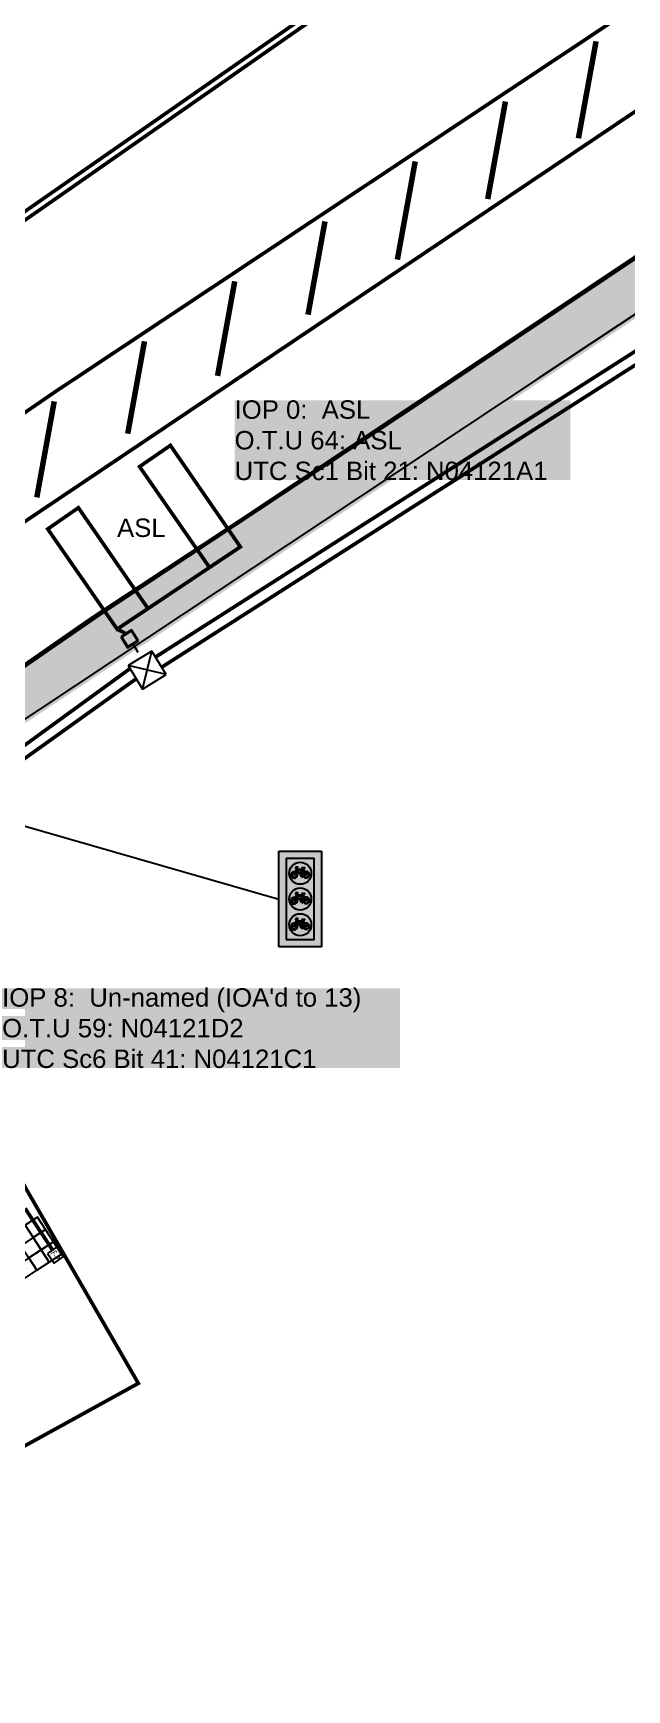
# Model space of a CAD drawing. Extents: x 375488 to 375825, y 165886 to 166087.
# Drawn here: x 375643.58 to 375659.71, y 165940.05 to 165985.07 of the extents above; entities that cross this region are included whole.
import ezdxf
from ezdxf.enums import TextEntityAlignment as Align

# ---------------------------------------------------------------- set-up
doc = ezdxf.new("R2010")
doc.units = 0
for name, pattern in [('1004', [6, 4, -2]), ('1041', [2, 1, 0, 1]), ('DASHED', [0.75, 0.5, -0.25]), ('DUCT1', [2, 1, -0.5, 0, -0.5]), ('LabelBoxStyle', [100, 100, 0]), ('LabelLeaderStyle', [100, 100, 0])]:
    doc.linetypes.add(name, pattern=pattern)
doc.layers.get('0').update_dxf_attribs({"linetype": 'CONTINUOUS'})
for name, color, linetype in [('00-Existing', 8, 'CONTINUOUS'), ('00-Prop', 7, 'CONTINUOUS'), ('00-Prop refreshed', 7, 'CONTINUOUS'), ('DATA', 7, 'CONTINUOUS'), ('ducts', 3, 'CONTINUOUS'), ('ELEC LOOPS NEW', 1, 'CONTINUOUS'), ('KTS_SIGNALS_Labels', 160, 'CONTINUOUS'), ('LIMITOFADOPTION', 193, 'DASHED'), ('LOOPS', 1, 'CONTINUOUS'), ('OUTER_BORDER', 7, 'CONTINUOUS'), ('Rd Marks White new', 7, 'CONTINUOUS'), ('SETOUT DIMS', 1, 'CONTINUOUS'), ('SIGNALS', 4, 'CONTINUOUS'), ('Tactpave', 10, 'CONTINUOUS')]:
    doc.layers.add(name, color=color, linetype=linetype)
doc.styles.add('KTS_tahoma', font='tahoma.ttf')
doc.styles.get("Standard").update_dxf_attribs({"font": 'romans.shx'})
doc.dimstyles.get("Standard").update_dxf_attribs({"dimtxt": 0.18, "dimasz": 0.18, "dimexe": 0.18, "dimexo": 0.0625, "dimgap": 0.09, "dimtad": 0, "dimtih": 1, "dimtoh": 1, "dimdec": 4, "dimzin": 0, "dimdsep": 46, "dimtxsty": 'Standard', "dimcen": 0.09, "dimadec": 0, "dimazin": 0, "dimtfac": 1, "dimtdec": 4, "dimtofl": 0, "dimtmove": 0, "dimatfit": 3, "dimfxl": 1, "dimtolj": 1, "dimtzin": 0, "dimarcsym": 0})

# ---------------------------------------------------------------- blocks, each defined once
blk = doc.blocks.new('TACTPBLK')
at = {"color": 0}
blk.add_line((0.5, 0.5), (0.5, 0.5), dxfattribs=at)
blk.add_lwpolyline([(0, 0), (1, 0), (1, 1), (0, 1)], close=True, dxfattribs=at)
blk = doc.blocks.new('JBOX9')
at = {"color": 0, "linetype": 'ByBlock'}
for p, q in [((0.175, 0.1), (-0.175, 0.1)), ((-0.175, 0.1), (-0.175, -0.25)), ((0.155, 0.08), (-0.155, 0.08)), ((-0.155, 0.08), (-0.155, -0.23)), ((0, 0.1), (0, 0.35)), ((0.155, -0.23), (0.155, 0.08)), ((0.175, -0.25), (0.175, 0.1)), ((-0.175, -0.25), (0.175, -0.25)), ((-0.155, -0.23), (0.155, -0.23))]:
    blk.add_line(p, q, dxfattribs=at)
blk = doc.blocks.new('fpillar')
at = {"color": 0, "linetype": 'ByBlock'}
blk.add_lwpolyline([(-0.63, -0.6), (0.63, -0.6), (0.63, 0.6), (-0.63, 0.6)], close=True, dxfattribs=at)
at = {"color": 0, "linetype": 'ByBlock', "style": 'KTS_tahoma', "width": 0.688555}
blk.add_text('F-P', height=0.75, dxfattribs=at).set_placement((-0.48, -0.39), (0.54, -0.39), align=Align.FIT)
at = {"layer": 'DATA', "flags": 9}
for tag, p in [('SUPPLYFUSED', (0.66, 13.31)), ('CABS', (0.66, 12.56)), ('FEEDFROM', (0.66, 12.94)), ('CABT', (0.66, 12.19)), ('CABL', (0.66, 11.06)), ('SC2CABREF', (0.66, 10.69)), ('PDT', (0.66, 11.81)), ('PDS', (0.66, 11.44)), ('SC2LOAD', (0.66, 10.31)), ('SC2FUSE', (0.66, 9.94)), ('SC1CABREF', (0.66, 9.56)), ('SC1LOAD', (0.66, 9.19)), ('SC1FUSE', (0.66, 8.81)), ('SCMESS', (0.66, 8.44)), ('CABL', (0.66, 7.31)), ('CABS', (0.66, 6.94)), ('PDS', (0.66, 8.06)), ('PDT', (0.66, 7.69)), ('VDROP', (0.66, 5.44)), ('CABT', (0.66, 6.56)), ('CABREF', (0.66, 5.81)), ('PHASEC', (0.66, 6.19)), ('ILEFUSE', (0.66, 5.06)), ('ACCLOAD', (0.66, 4.69)), ('ZE', (0.66, 3.94)), ('LAMPLOAD', (0.66, 4.31)), ('PSCC', (0.66, 3.56)), ('VLOAD', (0.66, 3.19)), ('AREA', (0.66, 1.69)), ('COMM3', (0.66, 2.81)), ('COMM2', (0.66, 2.44)), ('COMM1', (0.66, 2.06)), ('STREET', (0.66, 1.31)), ('SERVICE', (0.66, 0.19)), ('CONTROL', (0.66, -0.19)), ('LOC', (0.66, 0.94)), ('DIST', (0.66, 0.56)), ('TYPE', (0.66, -1.69)), ('STAT', (0.66, -2.06)), ('ROOT', (0.66, -1.31)), ('SCHNO', (0.66, -2.44)), ('EQUIPNO', (0.66, -2.81))]:
    blk.add_attdef(tag, p, '', height=0.375, dxfattribs=at)
blk = doc.blocks.new('JBOX8')
at = {"color": 0, "linetype": 'ByBlock'}
for p, q in [((0.375, 0.375), (-0.375, 0.375)), ((-0.375, 0.375), (-0.375, -0.375)), ((-0.375, 0.375), (0.375, -0.375)), ((0.375, 0.375), (-0.375, -0.375)), ((0.375, -0.375), (0.375, 0.375)), ((-0.375, -0.375), (0.375, -0.375))]:
    blk.add_line(p, q, dxfattribs=at)
blk = doc.blocks.new('*D249')
at = {"layer": 'SETOUT DIMS', "color": 0, "lineweight": -2, "transparency": 16777216}
blk.add_line((375639.184, 165957.227), (375638.103, 165956.962), dxfattribs=at)
at = {"layer": 'SETOUT DIMS', "color": 0, "transparency": 16777216}
blk.add_solid([(375638.089, 165957.018), (375638.117, 165956.905), (375637.763, 165956.878)], dxfattribs=at)
at = {"layer": 'SETOUT DIMS', "color": 0, "transparency": 16777216, "insert": (375639.974, 165957.227), "char_height": 0.35, "attachment_point": 5}
blk.add_mtext('\\A1;R22.5', dxfattribs=at)
blk = doc.blocks.new('Signal-Pic-077AD')
at = {"linetype": 'Continuous'}
h = blk.add_hatch(color=250, dxfattribs=at)
h.dxf.hatch_style = 1
edge = h.paths.add_edge_path(flags=16)
edge.add_arc((0, 0.55), 0.15, 0, 360)
edge = h.paths.add_edge_path(flags=16)
edge.add_arc((0, 0.2), 0.15, 0, 360)
h.paths.add_polyline_path([(-0.19, 0), (0.19, 0), (0.19, 1.1), (-0.19, 1.1)])
edge = h.paths.add_edge_path(flags=16)
edge.add_arc((0, 0.9), 0.15, 0, 360)
h = blk.add_hatch(color=251, dxfattribs=at)
edge = h.paths.add_edge_path(flags=0)
edge.add_arc((0.084, 0.88), 0.00263, -90, 30, ccw=False)
edge.add_line((0.084, 0.878), (0.05, 0.878))
edge.add_arc((0.083, 0.88), 0.033, 184.5624, 472.8192)
edge.add_line((0.07, 0.911), (0.087, 0.882))
edge = h.paths.add_edge_path(flags=0)
edge.add_arc((0.083, 0.88), 0.033, 127.1808, 175.4376)
edge.add_line((0.05, 0.883), (0.076, 0.883))
edge.add_line((0.076, 0.883), (0.063, 0.907))
edge = h.paths.add_edge_path(flags=0)
edge.add_arc((0.015, 0.88), 0.012, 0, 360)
edge = h.paths.add_edge_path(flags=0)
edge.add_line((0.025, 0.895), (0.042, 0.942))
edge.add_line((0.042, 0.942), (0.057, 0.916))
edge.add_arc((0.083, 0.88), 0.0435, 125.4414, 176.5404)
edge.add_line((0.039, 0.883), (0.032, 0.883))
edge.add_arc((0.015, 0.88), 0.0172, 8.7529, 56.1648)
edge = h.paths.add_edge_path(flags=16)
edge.add_line((0.028, 0.855), (0.023, 0.865))
edge.add_arc((0.015, 0.88), 0.0173, 298.7393, 351.2471)
edge.add_line((0.032, 0.878), (0.039, 0.878))
edge.add_arc((0.083, 0.88), 0.0435, 183.4596, 474.5586)
edge.add_line((0.064, 0.92), (0.046, 0.952))
edge.add_line((0.046, 0.952), (0.05, 0.964))
edge.add_arc((0.05, 0.976), 0.012, 270.1055, 345.7391)
edge.add_line((0.061, 0.973), (0.023, 0.973))
edge.add_arc((0.023, 0.97), 0.00225, 90, 257.5259)
edge.add_line((0.022, 0.968), (0.041, 0.964))
edge.add_line((0.041, 0.964), (0.036, 0.95))
edge.add_line((0.036, 0.95), (-0.049, 0.95))
edge.add_line((-0.049, 0.95), (-0.047, 0.959))
edge.add_arc((-0.056, 0.961), 0.009, 345, 417.8218)
edge.add_arc((-0.049, 0.972), 0.00375, 90, 237.8218, ccw=False)
edge.add_line((-0.049, 0.976), (-0.033, 0.976))
edge.add_line((-0.033, 0.976), (-0.033, 0.984))
edge.add_line((-0.033, 0.984), (-0.052, 0.984))
edge.add_arc((-0.052, 0.973), 0.0105, 90, 239.3256)
edge.add_arc((-0.061, 0.96), 0.00525, -15, 59.3256, ccw=False)
edge.add_line((-0.055, 0.958), (-0.066, 0.92))
edge.add_arc((-0.082, 0.88), 0.0435, 67.2016, 416.0137)
edge.add_line((-0.058, 0.916), (-0.056, 0.925))
edge.add_line((-0.056, 0.925), (-0.001, 0.887))
edge.add_arc((0.015, 0.88), 0.0173, 158.8352, 291.2607)
edge.add_line((0.021, 0.864), (0.026, 0.855))
edge.add_line((0.026, 0.855), (0.02, 0.855))
edge.add_line((0.02, 0.855), (0.02, 0.852))
edge.add_line((0.02, 0.852), (0.024, 0.852))
edge.add_arc((0.028, 0.853), 0.00375, 203.5782, 336.4218)
edge.add_line((0.031, 0.852), (0.035, 0.852))
edge.add_line((0.035, 0.852), (0.035, 0.855))
edge.add_line((0.035, 0.855), (0.028, 0.855))
edge = h.paths.add_edge_path(flags=0)
edge.add_arc((-0.101, 0.909), 0.0314, 302.8202, 345.2086)
edge.add_line((-0.071, 0.901), (-0.068, 0.91))
edge.add_arc((-0.082, 0.88), 0.033, 64.6966, 409.6047)
edge.add_line((-0.061, 0.905), (-0.064, 0.894))
edge.add_arc((-0.086, 0.9), 0.0225, 280.2604, 344.8205, ccw=False)
edge.add_arc((-0.082, 0.88), 0.003, 122.6427, 279.5978, ccw=False)
edge = h.paths.add_edge_path(flags=0)
edge.add_line((-0.001, 0.909), (-0.005, 0.909))
edge.add_line((-0.005, 0.909), (-0.005, 0.906))
edge.add_line((-0.005, 0.906), (0.002, 0.906))
edge.add_line((0.002, 0.906), (0.007, 0.895))
edge.add_arc((0.015, 0.88), 0.0173, 118.7393, 131.1648)
edge.add_line((0.004, 0.893), (-0.054, 0.933))
edge.add_line((-0.054, 0.933), (-0.051, 0.942))
edge.add_line((-0.051, 0.942), (0.033, 0.942))
edge.add_line((0.033, 0.942), (0.017, 0.897))
edge.add_arc((0.015, 0.88), 0.0172, 83.8352, 111.2607)
edge.add_line((0.009, 0.896), (0.004, 0.906))
edge.add_line((0.004, 0.906), (0.01, 0.906))
edge.add_line((0.01, 0.906), (0.01, 0.909))
edge.add_line((0.01, 0.909), (0.006, 0.909))
edge.add_arc((0.002, 0.907), 0.00375, 23.5782, 156.4218)
edge = h.paths.add_edge_path()
edge.add_arc((0, 0.9), 0.15, 0, 360)
h = blk.add_hatch(color=10, dxfattribs=at)
h.dxf.hatch_style = 1
edge = h.paths.add_edge_path(flags=16)
edge.add_arc((0.084, 0.88), 0.00263, -90, 30, ccw=False)
edge.add_line((0.084, 0.878), (0.05, 0.878))
edge.add_arc((0.083, 0.88), 0.033, 184.5624, 472.8192)
edge.add_line((0.07, 0.911), (0.087, 0.882))
edge = h.paths.add_edge_path(flags=16)
edge.add_arc((0.083, 0.88), 0.033, 127.1808, 175.4376)
edge.add_line((0.05, 0.883), (0.076, 0.883))
edge.add_line((0.076, 0.883), (0.063, 0.907))
edge = h.paths.add_edge_path(flags=16)
edge.add_arc((0.015, 0.88), 0.012, 0, 360)
edge = h.paths.add_edge_path(flags=16)
edge.add_line((0.025, 0.895), (0.042, 0.942))
edge.add_line((0.042, 0.942), (0.057, 0.916))
edge.add_arc((0.083, 0.88), 0.0435, 125.4414, 176.5404)
edge.add_line((0.039, 0.883), (0.032, 0.883))
edge.add_arc((0.015, 0.88), 0.0172, 8.7529, 56.1648)
edge = h.paths.add_edge_path()
edge.add_line((0.028, 0.855), (0.023, 0.865))
edge.add_arc((0.015, 0.88), 0.0173, 298.7393, 351.2471)
edge.add_line((0.032, 0.878), (0.039, 0.878))
edge.add_arc((0.083, 0.88), 0.0435, 183.4596, 474.5586)
edge.add_line((0.064, 0.92), (0.046, 0.952))
edge.add_line((0.046, 0.952), (0.05, 0.964))
edge.add_arc((0.05, 0.976), 0.012, 270.1055, 345.7391)
edge.add_line((0.061, 0.973), (0.023, 0.973))
edge.add_arc((0.023, 0.97), 0.00225, 90, 257.5259)
edge.add_line((0.022, 0.968), (0.041, 0.964))
edge.add_line((0.041, 0.964), (0.036, 0.95))
edge.add_line((0.036, 0.95), (-0.049, 0.95))
edge.add_line((-0.049, 0.95), (-0.047, 0.959))
edge.add_arc((-0.056, 0.961), 0.009, 345, 417.8218)
edge.add_arc((-0.049, 0.972), 0.00375, 90, 237.8218, ccw=False)
edge.add_line((-0.049, 0.976), (-0.033, 0.976))
edge.add_line((-0.033, 0.976), (-0.033, 0.984))
edge.add_line((-0.033, 0.984), (-0.052, 0.984))
edge.add_arc((-0.052, 0.973), 0.0105, 90, 239.3256)
edge.add_arc((-0.061, 0.96), 0.00525, -15, 59.3256, ccw=False)
edge.add_line((-0.055, 0.958), (-0.066, 0.92))
edge.add_arc((-0.082, 0.88), 0.0435, 67.2016, 416.0137)
edge.add_line((-0.058, 0.916), (-0.056, 0.925))
edge.add_line((-0.056, 0.925), (-0.001, 0.887))
edge.add_arc((0.015, 0.88), 0.0173, 158.8352, 291.2607)
edge.add_line((0.021, 0.864), (0.026, 0.855))
edge.add_line((0.026, 0.855), (0.02, 0.855))
edge.add_line((0.02, 0.855), (0.02, 0.852))
edge.add_line((0.02, 0.852), (0.024, 0.852))
edge.add_arc((0.028, 0.853), 0.00375, 203.5782, 336.4218)
edge.add_line((0.031, 0.852), (0.035, 0.852))
edge.add_line((0.035, 0.852), (0.035, 0.855))
edge.add_line((0.035, 0.855), (0.028, 0.855))
edge = h.paths.add_edge_path(flags=16)
edge.add_arc((-0.101, 0.909), 0.0314, 302.8202, 345.2086)
edge.add_line((-0.071, 0.901), (-0.068, 0.91))
edge.add_arc((-0.082, 0.88), 0.033, 64.6966, 409.6047)
edge.add_line((-0.061, 0.905), (-0.064, 0.894))
edge.add_arc((-0.086, 0.9), 0.0225, 280.2604, 344.8205, ccw=False)
edge.add_arc((-0.082, 0.88), 0.003, 122.6427, 279.5978, ccw=False)
edge = h.paths.add_edge_path(flags=16)
edge.add_line((-0.001, 0.909), (-0.005, 0.909))
edge.add_line((-0.005, 0.909), (-0.005, 0.906))
edge.add_line((-0.005, 0.906), (0.002, 0.906))
edge.add_line((0.002, 0.906), (0.007, 0.895))
edge.add_arc((0.015, 0.88), 0.0173, 118.7393, 131.1648)
edge.add_line((0.004, 0.893), (-0.054, 0.933))
edge.add_line((-0.054, 0.933), (-0.051, 0.942))
edge.add_line((-0.051, 0.942), (0.033, 0.942))
edge.add_line((0.033, 0.942), (0.017, 0.897))
edge.add_arc((0.015, 0.88), 0.0172, 83.8352, 111.2607)
edge.add_line((0.009, 0.896), (0.004, 0.906))
edge.add_line((0.004, 0.906), (0.01, 0.906))
edge.add_line((0.01, 0.906), (0.01, 0.909))
edge.add_line((0.01, 0.909), (0.006, 0.909))
edge.add_arc((0.002, 0.907), 0.00375, 23.5782, 156.4218)
h = blk.add_hatch(color=251, dxfattribs=at)
edge = h.paths.add_edge_path(flags=0)
edge.add_arc((0.084, 0.53), 0.00263, -90, 30, ccw=False)
edge.add_line((0.084, 0.528), (0.05, 0.528))
edge.add_arc((0.083, 0.53), 0.033, 184.5624, 472.8192)
edge.add_line((0.07, 0.561), (0.087, 0.532))
edge = h.paths.add_edge_path(flags=0)
edge.add_arc((0.083, 0.53), 0.033, 127.1808, 175.4376)
edge.add_line((0.05, 0.533), (0.076, 0.533))
edge.add_line((0.076, 0.533), (0.063, 0.557))
edge = h.paths.add_edge_path(flags=0)
edge.add_arc((0.015, 0.53), 0.012, 0, 360)
edge = h.paths.add_edge_path(flags=0)
edge.add_line((0.025, 0.545), (0.042, 0.592))
edge.add_line((0.042, 0.592), (0.057, 0.566))
edge.add_arc((0.083, 0.53), 0.0435, 125.4414, 176.5404)
edge.add_line((0.039, 0.533), (0.032, 0.533))
edge.add_arc((0.015, 0.53), 0.0172, 8.7529, 56.1648)
edge = h.paths.add_edge_path(flags=16)
edge.add_line((0.028, 0.505), (0.023, 0.515))
edge.add_arc((0.015, 0.53), 0.0173, 298.7393, 351.2471)
edge.add_line((0.032, 0.528), (0.039, 0.528))
edge.add_arc((0.083, 0.53), 0.0435, 183.4596, 474.5586)
edge.add_line((0.064, 0.57), (0.046, 0.602))
edge.add_line((0.046, 0.602), (0.05, 0.614))
edge.add_arc((0.05, 0.626), 0.012, 270.1055, 345.7391)
edge.add_line((0.061, 0.623), (0.023, 0.623))
edge.add_arc((0.023, 0.62), 0.00225, 90, 257.5259)
edge.add_line((0.022, 0.618), (0.041, 0.614))
edge.add_line((0.041, 0.614), (0.036, 0.6))
edge.add_line((0.036, 0.6), (-0.049, 0.6))
edge.add_line((-0.049, 0.6), (-0.047, 0.609))
edge.add_arc((-0.056, 0.611), 0.009, 345, 417.8218)
edge.add_arc((-0.049, 0.622), 0.00375, 90, 237.8218, ccw=False)
edge.add_line((-0.049, 0.626), (-0.033, 0.626))
edge.add_line((-0.033, 0.626), (-0.033, 0.634))
edge.add_line((-0.033, 0.634), (-0.052, 0.634))
edge.add_arc((-0.052, 0.623), 0.0105, 90, 239.3256)
edge.add_arc((-0.061, 0.61), 0.00525, -15, 59.3256, ccw=False)
edge.add_line((-0.055, 0.608), (-0.066, 0.57))
edge.add_arc((-0.082, 0.53), 0.0435, 67.2016, 416.0137)
edge.add_line((-0.058, 0.566), (-0.056, 0.575))
edge.add_line((-0.056, 0.575), (-0.001, 0.537))
edge.add_arc((0.015, 0.53), 0.0173, 158.8352, 291.2607)
edge.add_line((0.021, 0.514), (0.026, 0.505))
edge.add_line((0.026, 0.505), (0.02, 0.505))
edge.add_line((0.02, 0.505), (0.02, 0.502))
edge.add_line((0.02, 0.502), (0.024, 0.502))
edge.add_arc((0.028, 0.503), 0.00375, 203.5782, 336.4218)
edge.add_line((0.031, 0.502), (0.035, 0.502))
edge.add_line((0.035, 0.502), (0.035, 0.505))
edge.add_line((0.035, 0.505), (0.028, 0.505))
edge = h.paths.add_edge_path(flags=0)
edge.add_arc((-0.101, 0.559), 0.0314, 302.8202, 345.2086)
edge.add_line((-0.071, 0.551), (-0.068, 0.56))
edge.add_arc((-0.082, 0.53), 0.033, 64.6966, 409.6047)
edge.add_line((-0.061, 0.555), (-0.064, 0.544))
edge.add_arc((-0.086, 0.55), 0.0225, 280.2604, 344.8205, ccw=False)
edge.add_arc((-0.082, 0.53), 0.003, 122.6427, 279.5978, ccw=False)
edge = h.paths.add_edge_path(flags=0)
edge.add_line((-0.001, 0.559), (-0.005, 0.559))
edge.add_line((-0.005, 0.559), (-0.005, 0.556))
edge.add_line((-0.005, 0.556), (0.002, 0.556))
edge.add_line((0.002, 0.556), (0.007, 0.545))
edge.add_arc((0.015, 0.53), 0.0173, 118.7393, 131.1648)
edge.add_line((0.004, 0.543), (-0.054, 0.583))
edge.add_line((-0.054, 0.583), (-0.051, 0.592))
edge.add_line((-0.051, 0.592), (0.033, 0.592))
edge.add_line((0.033, 0.592), (0.017, 0.547))
edge.add_arc((0.015, 0.53), 0.0172, 83.8352, 111.2607)
edge.add_line((0.009, 0.546), (0.004, 0.556))
edge.add_line((0.004, 0.556), (0.01, 0.556))
edge.add_line((0.01, 0.556), (0.01, 0.559))
edge.add_line((0.01, 0.559), (0.006, 0.559))
edge.add_arc((0.002, 0.557), 0.00375, 23.5782, 156.4218)
edge = h.paths.add_edge_path()
edge.add_arc((0, 0.55), 0.15, 0, 360)
h = blk.add_hatch(color=40, dxfattribs=at)
h.dxf.hatch_style = 1
edge = h.paths.add_edge_path(flags=16)
edge.add_arc((0.084, 0.53), 0.00263, -90, 30, ccw=False)
edge.add_line((0.084, 0.528), (0.05, 0.528))
edge.add_arc((0.083, 0.53), 0.033, 184.5624, 472.8192)
edge.add_line((0.07, 0.561), (0.087, 0.532))
edge = h.paths.add_edge_path(flags=16)
edge.add_arc((0.083, 0.53), 0.033, 127.1808, 175.4376)
edge.add_line((0.05, 0.533), (0.076, 0.533))
edge.add_line((0.076, 0.533), (0.063, 0.557))
edge = h.paths.add_edge_path(flags=16)
edge.add_arc((0.015, 0.53), 0.012, 0, 360)
edge = h.paths.add_edge_path(flags=16)
edge.add_line((0.025, 0.545), (0.042, 0.592))
edge.add_line((0.042, 0.592), (0.057, 0.566))
edge.add_arc((0.083, 0.53), 0.0435, 125.4414, 176.5404)
edge.add_line((0.039, 0.533), (0.032, 0.533))
edge.add_arc((0.015, 0.53), 0.0172, 8.7529, 56.1648)
edge = h.paths.add_edge_path()
edge.add_line((0.028, 0.505), (0.023, 0.515))
edge.add_arc((0.015, 0.53), 0.0173, 298.7393, 351.2471)
edge.add_line((0.032, 0.528), (0.039, 0.528))
edge.add_arc((0.083, 0.53), 0.0435, 183.4596, 474.5586)
edge.add_line((0.064, 0.57), (0.046, 0.602))
edge.add_line((0.046, 0.602), (0.05, 0.614))
edge.add_arc((0.05, 0.626), 0.012, 270.1055, 345.7391)
edge.add_line((0.061, 0.623), (0.023, 0.623))
edge.add_arc((0.023, 0.62), 0.00225, 90, 257.5259)
edge.add_line((0.022, 0.618), (0.041, 0.614))
edge.add_line((0.041, 0.614), (0.036, 0.6))
edge.add_line((0.036, 0.6), (-0.049, 0.6))
edge.add_line((-0.049, 0.6), (-0.047, 0.609))
edge.add_arc((-0.056, 0.611), 0.009, 345, 417.8218)
edge.add_arc((-0.049, 0.622), 0.00375, 90, 237.8218, ccw=False)
edge.add_line((-0.049, 0.626), (-0.033, 0.626))
edge.add_line((-0.033, 0.626), (-0.033, 0.634))
edge.add_line((-0.033, 0.634), (-0.052, 0.634))
edge.add_arc((-0.052, 0.623), 0.0105, 90, 239.3256)
edge.add_arc((-0.061, 0.61), 0.00525, -15, 59.3256, ccw=False)
edge.add_line((-0.055, 0.608), (-0.066, 0.57))
edge.add_arc((-0.082, 0.53), 0.0435, 67.2016, 416.0137)
edge.add_line((-0.058, 0.566), (-0.056, 0.575))
edge.add_line((-0.056, 0.575), (-0.001, 0.537))
edge.add_arc((0.015, 0.53), 0.0173, 158.8352, 291.2607)
edge.add_line((0.021, 0.514), (0.026, 0.505))
edge.add_line((0.026, 0.505), (0.02, 0.505))
edge.add_line((0.02, 0.505), (0.02, 0.502))
edge.add_line((0.02, 0.502), (0.024, 0.502))
edge.add_arc((0.028, 0.503), 0.00375, 203.5782, 336.4218)
edge.add_line((0.031, 0.502), (0.035, 0.502))
edge.add_line((0.035, 0.502), (0.035, 0.505))
edge.add_line((0.035, 0.505), (0.028, 0.505))
edge = h.paths.add_edge_path(flags=16)
edge.add_arc((-0.101, 0.559), 0.0314, 302.8202, 345.2086)
edge.add_line((-0.071, 0.551), (-0.068, 0.56))
edge.add_arc((-0.082, 0.53), 0.033, 64.6966, 409.6047)
edge.add_line((-0.061, 0.555), (-0.064, 0.544))
edge.add_arc((-0.086, 0.55), 0.0225, 280.2604, 344.8205, ccw=False)
edge.add_arc((-0.082, 0.53), 0.003, 122.6427, 279.5978, ccw=False)
edge = h.paths.add_edge_path(flags=16)
edge.add_line((-0.001, 0.559), (-0.005, 0.559))
edge.add_line((-0.005, 0.559), (-0.005, 0.556))
edge.add_line((-0.005, 0.556), (0.002, 0.556))
edge.add_line((0.002, 0.556), (0.007, 0.545))
edge.add_arc((0.015, 0.53), 0.0173, 118.7393, 131.1648)
edge.add_line((0.004, 0.543), (-0.054, 0.583))
edge.add_line((-0.054, 0.583), (-0.051, 0.592))
edge.add_line((-0.051, 0.592), (0.033, 0.592))
edge.add_line((0.033, 0.592), (0.017, 0.547))
edge.add_arc((0.015, 0.53), 0.0172, 83.8352, 111.2607)
edge.add_line((0.009, 0.546), (0.004, 0.556))
edge.add_line((0.004, 0.556), (0.01, 0.556))
edge.add_line((0.01, 0.556), (0.01, 0.559))
edge.add_line((0.01, 0.559), (0.006, 0.559))
edge.add_arc((0.002, 0.557), 0.00375, 23.5782, 156.4218)
h = blk.add_hatch(color=251, dxfattribs=at)
edge = h.paths.add_edge_path(flags=0)
edge.add_arc((0.084, 0.18), 0.00263, -90, 30, ccw=False)
edge.add_line((0.084, 0.178), (0.05, 0.178))
edge.add_arc((0.083, 0.18), 0.033, 184.5624, 472.8192)
edge.add_line((0.07, 0.211), (0.087, 0.182))
edge = h.paths.add_edge_path(flags=0)
edge.add_arc((0.083, 0.18), 0.033, 127.1808, 175.4376)
edge.add_line((0.05, 0.183), (0.076, 0.183))
edge.add_line((0.076, 0.183), (0.063, 0.207))
edge = h.paths.add_edge_path(flags=0)
edge.add_arc((0.015, 0.18), 0.012, 0, 360)
edge = h.paths.add_edge_path(flags=0)
edge.add_line((0.025, 0.195), (0.042, 0.242))
edge.add_line((0.042, 0.242), (0.057, 0.216))
edge.add_arc((0.083, 0.18), 0.0435, 125.4414, 176.5404)
edge.add_line((0.039, 0.183), (0.032, 0.183))
edge.add_arc((0.015, 0.18), 0.0172, 8.7529, 56.1648)
edge = h.paths.add_edge_path(flags=16)
edge.add_line((0.028, 0.155), (0.023, 0.165))
edge.add_arc((0.015, 0.18), 0.0173, 298.7393, 351.2471)
edge.add_line((0.032, 0.178), (0.039, 0.178))
edge.add_arc((0.083, 0.18), 0.0435, 183.4596, 474.5586)
edge.add_line((0.064, 0.22), (0.046, 0.252))
edge.add_line((0.046, 0.252), (0.05, 0.264))
edge.add_arc((0.05, 0.276), 0.012, 270.1055, 345.7391)
edge.add_line((0.061, 0.273), (0.023, 0.273))
edge.add_arc((0.023, 0.27), 0.00225, 90, 257.5259)
edge.add_line((0.022, 0.268), (0.041, 0.264))
edge.add_line((0.041, 0.264), (0.036, 0.25))
edge.add_line((0.036, 0.25), (-0.049, 0.25))
edge.add_line((-0.049, 0.25), (-0.047, 0.259))
edge.add_arc((-0.056, 0.261), 0.009, 345, 417.8218)
edge.add_arc((-0.049, 0.272), 0.00375, 90, 237.8218, ccw=False)
edge.add_line((-0.049, 0.276), (-0.033, 0.276))
edge.add_line((-0.033, 0.276), (-0.033, 0.284))
edge.add_line((-0.033, 0.284), (-0.052, 0.284))
edge.add_arc((-0.052, 0.273), 0.0105, 90, 239.3256)
edge.add_arc((-0.061, 0.26), 0.00525, -15, 59.3256, ccw=False)
edge.add_line((-0.055, 0.258), (-0.066, 0.22))
edge.add_arc((-0.082, 0.18), 0.0435, 67.2016, 416.0137)
edge.add_line((-0.058, 0.216), (-0.056, 0.225))
edge.add_line((-0.056, 0.225), (-0.001, 0.187))
edge.add_arc((0.015, 0.18), 0.0173, 158.8352, 291.2607)
edge.add_line((0.021, 0.164), (0.026, 0.155))
edge.add_line((0.026, 0.155), (0.02, 0.155))
edge.add_line((0.02, 0.155), (0.02, 0.152))
edge.add_line((0.02, 0.152), (0.024, 0.152))
edge.add_arc((0.028, 0.153), 0.00375, 203.5782, 336.4218)
edge.add_line((0.031, 0.152), (0.035, 0.152))
edge.add_line((0.035, 0.152), (0.035, 0.155))
edge.add_line((0.035, 0.155), (0.028, 0.155))
edge = h.paths.add_edge_path(flags=0)
edge.add_arc((-0.101, 0.209), 0.0314, 302.8202, 345.2086)
edge.add_line((-0.071, 0.201), (-0.068, 0.21))
edge.add_arc((-0.082, 0.18), 0.033, 64.6966, 409.6047)
edge.add_line((-0.061, 0.205), (-0.064, 0.194))
edge.add_arc((-0.086, 0.2), 0.0225, 280.2604, 344.8205, ccw=False)
edge.add_arc((-0.082, 0.18), 0.003, 122.6427, 279.5978, ccw=False)
edge = h.paths.add_edge_path(flags=0)
edge.add_line((-0.001, 0.209), (-0.005, 0.209))
edge.add_line((-0.005, 0.209), (-0.005, 0.206))
edge.add_line((-0.005, 0.206), (0.002, 0.206))
edge.add_line((0.002, 0.206), (0.007, 0.195))
edge.add_arc((0.015, 0.18), 0.0173, 118.7393, 131.1648)
edge.add_line((0.004, 0.193), (-0.054, 0.233))
edge.add_line((-0.054, 0.233), (-0.051, 0.242))
edge.add_line((-0.051, 0.242), (0.033, 0.242))
edge.add_line((0.033, 0.242), (0.017, 0.197))
edge.add_arc((0.015, 0.18), 0.0172, 83.8352, 111.2607)
edge.add_line((0.009, 0.196), (0.004, 0.206))
edge.add_line((0.004, 0.206), (0.01, 0.206))
edge.add_line((0.01, 0.206), (0.01, 0.209))
edge.add_line((0.01, 0.209), (0.006, 0.209))
edge.add_arc((0.002, 0.207), 0.00375, 23.5782, 156.4218)
edge = h.paths.add_edge_path()
edge.add_arc((0, 0.2), 0.15, 0, 360)
h = blk.add_hatch(color=90, dxfattribs=at)
h.dxf.hatch_style = 1
edge = h.paths.add_edge_path(flags=16)
edge.add_arc((0.084, 0.18), 0.00263, -90, 30, ccw=False)
edge.add_line((0.084, 0.178), (0.05, 0.178))
edge.add_arc((0.083, 0.18), 0.033, 184.5624, 472.8192)
edge.add_line((0.07, 0.211), (0.087, 0.182))
edge = h.paths.add_edge_path(flags=16)
edge.add_arc((0.083, 0.18), 0.033, 127.1808, 175.4376)
edge.add_line((0.05, 0.183), (0.076, 0.183))
edge.add_line((0.076, 0.183), (0.063, 0.207))
edge = h.paths.add_edge_path(flags=16)
edge.add_arc((0.015, 0.18), 0.012, 0, 360)
edge = h.paths.add_edge_path(flags=16)
edge.add_line((0.025, 0.195), (0.042, 0.242))
edge.add_line((0.042, 0.242), (0.057, 0.216))
edge.add_arc((0.083, 0.18), 0.0435, 125.4414, 176.5404)
edge.add_line((0.039, 0.183), (0.032, 0.183))
edge.add_arc((0.015, 0.18), 0.0172, 8.7529, 56.1648)
edge = h.paths.add_edge_path()
edge.add_line((0.028, 0.155), (0.023, 0.165))
edge.add_arc((0.015, 0.18), 0.0173, 298.7393, 351.2471)
edge.add_line((0.032, 0.178), (0.039, 0.178))
edge.add_arc((0.083, 0.18), 0.0435, 183.4596, 474.5586)
edge.add_line((0.064, 0.22), (0.046, 0.252))
edge.add_line((0.046, 0.252), (0.05, 0.264))
edge.add_arc((0.05, 0.276), 0.012, 270.1055, 345.7391)
edge.add_line((0.061, 0.273), (0.023, 0.273))
edge.add_arc((0.023, 0.27), 0.00225, 90, 257.5259)
edge.add_line((0.022, 0.268), (0.041, 0.264))
edge.add_line((0.041, 0.264), (0.036, 0.25))
edge.add_line((0.036, 0.25), (-0.049, 0.25))
edge.add_line((-0.049, 0.25), (-0.047, 0.259))
edge.add_arc((-0.056, 0.261), 0.009, 345, 417.8218)
edge.add_arc((-0.049, 0.272), 0.00375, 90, 237.8218, ccw=False)
edge.add_line((-0.049, 0.276), (-0.033, 0.276))
edge.add_line((-0.033, 0.276), (-0.033, 0.284))
edge.add_line((-0.033, 0.284), (-0.052, 0.284))
edge.add_arc((-0.052, 0.273), 0.0105, 90, 239.3256)
edge.add_arc((-0.061, 0.26), 0.00525, -15, 59.3256, ccw=False)
edge.add_line((-0.055, 0.258), (-0.066, 0.22))
edge.add_arc((-0.082, 0.18), 0.0435, 67.2016, 416.0137)
edge.add_line((-0.058, 0.216), (-0.056, 0.225))
edge.add_line((-0.056, 0.225), (-0.001, 0.187))
edge.add_arc((0.015, 0.18), 0.0173, 158.8352, 291.2607)
edge.add_line((0.021, 0.164), (0.026, 0.155))
edge.add_line((0.026, 0.155), (0.02, 0.155))
edge.add_line((0.02, 0.155), (0.02, 0.152))
edge.add_line((0.02, 0.152), (0.024, 0.152))
edge.add_arc((0.028, 0.153), 0.00375, 203.5782, 336.4218)
edge.add_line((0.031, 0.152), (0.035, 0.152))
edge.add_line((0.035, 0.152), (0.035, 0.155))
edge.add_line((0.035, 0.155), (0.028, 0.155))
edge = h.paths.add_edge_path(flags=16)
edge.add_arc((-0.101, 0.209), 0.0314, 302.8202, 345.2086)
edge.add_line((-0.071, 0.201), (-0.068, 0.21))
edge.add_arc((-0.082, 0.18), 0.033, 64.6966, 409.6047)
edge.add_line((-0.061, 0.205), (-0.064, 0.194))
edge.add_arc((-0.086, 0.2), 0.0225, 280.2604, 344.8205, ccw=False)
edge.add_arc((-0.082, 0.18), 0.003, 122.6427, 279.5978, ccw=False)
edge = h.paths.add_edge_path(flags=16)
edge.add_line((-0.001, 0.209), (-0.005, 0.209))
edge.add_line((-0.005, 0.209), (-0.005, 0.206))
edge.add_line((-0.005, 0.206), (0.002, 0.206))
edge.add_line((0.002, 0.206), (0.007, 0.195))
edge.add_arc((0.015, 0.18), 0.0173, 118.7393, 131.1648)
edge.add_line((0.004, 0.193), (-0.054, 0.233))
edge.add_line((-0.054, 0.233), (-0.051, 0.242))
edge.add_line((-0.051, 0.242), (0.033, 0.242))
edge.add_line((0.033, 0.242), (0.017, 0.197))
edge.add_arc((0.015, 0.18), 0.0172, 83.8352, 111.2607)
edge.add_line((0.009, 0.196), (0.004, 0.206))
edge.add_line((0.004, 0.206), (0.01, 0.206))
edge.add_line((0.01, 0.206), (0.01, 0.209))
edge.add_line((0.01, 0.209), (0.006, 0.209))
edge.add_arc((0.002, 0.207), 0.00375, 23.5782, 156.4218)
at = {"color": 250, "linetype": 'Continuous'}
blk.add_lwpolyline([(-0.19, 0), (0.19, 0), (0.19, 1.1), (-0.19, 1.1)], close=True, dxfattribs=at)
at = {"color": 252, "linetype": 'Continuous'}
for centre in [(0, 0.9), (0, 0.55), (0, 0.2)]:
    blk.add_circle(centre, 0.15, dxfattribs=at)
at = {"layer": 'OUTER_BORDER', "color": 10}
for points in [[(0.028, 0.855), (0.023, 0.865, 0.233203), (0.032, 0.878), (0.039, 0.878, 3.225445), (0.064, 0.92), (0.046, 0.952), (0.05, 0.964, 0.34254), (0.061, 0.973), (0.023, 0.973, 0.896665), (0.022, 0.968), (0.041, 0.964), (0.036, 0.95), (-0.049, 0.95), (-0.047, 0.959, 0.328889), (-0.051, 0.969, -0.752336), (-0.049, 0.976), (-0.033, 0.976), (-0.033, 0.984), (-0.052, 0.984, 0.762662), (-0.058, 0.964, -0.336176), (-0.055, 0.958), (-0.066, 0.92, 20.468523), (-0.058, 0.916), (-0.056, 0.925), (-0.001, 0.887, 0.65205), (0.021, 0.864), (0.026, 0.855), (0.02, 0.855), (0.02, 0.852), (0.024, 0.852, 0.654654), (0.031, 0.852), (0.035, 0.852), (0.035, 0.855)], [(-0.084, 0.883, 0.187092), (-0.071, 0.901), (-0.068, 0.91, 15.163905), (-0.061, 0.905), (-0.064, 0.894, -0.289392), (-0.082, 0.877, -0.816707)], [(-0.001, 0.909), (-0.005, 0.909), (-0.005, 0.906), (0.002, 0.906), (0.007, 0.895, 0.054269), (0.004, 0.893), (-0.054, 0.933), (-0.051, 0.942), (0.033, 0.942), (0.017, 0.897, 0.120241), (0.009, 0.896), (0.004, 0.906), (0.01, 0.906), (0.01, 0.909), (0.006, 0.909, 0.654654)], [(0.025, 0.895), (0.042, 0.942), (0.057, 0.916, 0.226731), (0.039, 0.883), (0.032, 0.883, 0.209876)], [(0.087, 0.882, -0.57735), (0.084, 0.878), (0.05, 0.878, 3.089458), (0.07, 0.911)], [(0.063, 0.907, 0.213728), (0.05, 0.883), (0.076, 0.883)]]:
    blk.add_lwpolyline(points, format="xyb", close=True, dxfattribs=at)
at = {"layer": 'OUTER_BORDER', "color": 40}
for points in [[(0.028, 0.505), (0.023, 0.515, 0.233203), (0.032, 0.528), (0.039, 0.528, 3.225445), (0.064, 0.57), (0.046, 0.602), (0.05, 0.614, 0.34254), (0.061, 0.623), (0.023, 0.623, 0.896665), (0.022, 0.618), (0.041, 0.614), (0.036, 0.6), (-0.049, 0.6), (-0.047, 0.609, 0.328889), (-0.051, 0.619, -0.752336), (-0.049, 0.626), (-0.033, 0.626), (-0.033, 0.634), (-0.052, 0.634, 0.762662), (-0.058, 0.614, -0.336176), (-0.055, 0.608), (-0.066, 0.57, 20.468523), (-0.058, 0.566), (-0.056, 0.575), (-0.001, 0.537, 0.65205), (0.021, 0.514), (0.026, 0.505), (0.02, 0.505), (0.02, 0.502), (0.024, 0.502, 0.654654), (0.031, 0.502), (0.035, 0.502), (0.035, 0.505)], [(-0.084, 0.533, 0.187092), (-0.071, 0.551), (-0.068, 0.56, 15.163905), (-0.061, 0.555), (-0.064, 0.544, -0.289392), (-0.082, 0.527, -0.816707)], [(-0.001, 0.559), (-0.005, 0.559), (-0.005, 0.556), (0.002, 0.556), (0.007, 0.545, 0.054269), (0.004, 0.543), (-0.054, 0.583), (-0.051, 0.592), (0.033, 0.592), (0.017, 0.547, 0.120241), (0.009, 0.546), (0.004, 0.556), (0.01, 0.556), (0.01, 0.559), (0.006, 0.559, 0.654654)], [(0.025, 0.545), (0.042, 0.592), (0.057, 0.566, 0.226731), (0.039, 0.533), (0.032, 0.533, 0.209876)], [(0.087, 0.532, -0.57735), (0.084, 0.528), (0.05, 0.528, 3.089458), (0.07, 0.561)], [(0.063, 0.557, 0.213728), (0.05, 0.533), (0.076, 0.533)]]:
    blk.add_lwpolyline(points, format="xyb", close=True, dxfattribs=at)
at = {"layer": 'OUTER_BORDER', "color": 90}
for points in [[(0.028, 0.155), (0.023, 0.165, 0.233203), (0.032, 0.178), (0.039, 0.178, 3.225445), (0.064, 0.22), (0.046, 0.252), (0.05, 0.264, 0.34254), (0.061, 0.273), (0.023, 0.273, 0.896665), (0.022, 0.268), (0.041, 0.264), (0.036, 0.25), (-0.049, 0.25), (-0.047, 0.259, 0.328889), (-0.051, 0.269, -0.752336), (-0.049, 0.276), (-0.033, 0.276), (-0.033, 0.284), (-0.052, 0.284, 0.762662), (-0.058, 0.264, -0.336176), (-0.055, 0.258), (-0.066, 0.22, 20.468523), (-0.058, 0.216), (-0.056, 0.225), (-0.001, 0.187, 0.65205), (0.021, 0.164), (0.026, 0.155), (0.02, 0.155), (0.02, 0.152), (0.024, 0.152, 0.654654), (0.031, 0.152), (0.035, 0.152), (0.035, 0.155)], [(-0.001, 0.209), (-0.005, 0.209), (-0.005, 0.206), (0.002, 0.206), (0.007, 0.195, 0.054269), (0.004, 0.193), (-0.054, 0.233), (-0.051, 0.242), (0.033, 0.242), (0.017, 0.197, 0.120241), (0.009, 0.196), (0.004, 0.206), (0.01, 0.206), (0.01, 0.209), (0.006, 0.209, 0.654654)], [(0.025, 0.195), (0.042, 0.242), (0.057, 0.216, 0.226731), (0.039, 0.183), (0.032, 0.183, 0.209876)], [(-0.084, 0.183, 0.187092), (-0.071, 0.201), (-0.068, 0.21, 15.163905), (-0.061, 0.205), (-0.064, 0.194, -0.289392), (-0.082, 0.177, -0.816707)], [(0.087, 0.182, -0.57735), (0.084, 0.178), (0.05, 0.178, 3.089458), (0.07, 0.211)], [(0.063, 0.207, 0.213728), (0.05, 0.183), (0.076, 0.183)]]:
    blk.add_lwpolyline(points, format="xyb", close=True, dxfattribs=at)
at = {"layer": 'OUTER_BORDER', "color": 10}
blk.add_circle((0.015, 0.88), 0.012, dxfattribs=at)
at = {"layer": 'OUTER_BORDER', "color": 40}
blk.add_circle((0.015, 0.53), 0.012, dxfattribs=at)
at = {"layer": 'OUTER_BORDER', "color": 90}
blk.add_circle((0.015, 0.18), 0.012, dxfattribs=at)

msp = doc.modelspace()

# ---------------------------------------------------------------- hatches: boundary and pattern name
at = {"layer": '00-Prop', "true_color": 0xf7abae}
h = msp.add_hatch(color=241, dxfattribs=at)
h.dxf.hatch_style = 1
h.paths.add_polyline_path([(375640.55159, 165969.84729), (375636.89735, 165967.37373), (375639.37183, 165963.71811), (375639.96383, 165964.06123), (375657.38102, 165975.6196), (375665.43523, 165980.95366), (375679.0553, 165990.28454), (375677.19691, 165990.33998), (375667.24916, 165983.9064), (375653.7779, 165974.88946), (375649.18352, 165971.839), (375645.11545, 165969.15322), (375642.2757, 165967.18709)])
at = {"layer": 'KTS_SIGNALS_Labels', "true_color": 0xffffff, "transparency": 33554687}
msp.add_hatch(color=7, dxfattribs=at).paths.add_polyline_path([(375650.25628, 165960.23996), (375650.25628, 165962.83996), (375651.41628, 165962.83996), (375651.41628, 165960.23996)])

# ---------------------------------------------------------------- linework, layer by layer
at = {"layer": '00-Existing', "color": 7, "linetype": '1004', "const_width": 0.1, "flags": 128}
msp.add_lwpolyline([(375645.38023, 165969.27255), (375653.78019, 165974.83447), (375667.25145, 165983.8514), (375670.88235, 165986.12082)], dxfattribs=at)
at = {"layer": '00-Existing', "color": 7, "const_width": 0.1, "flags": 128}
msp.add_lwpolyline([(375642.27797, 165967.13208), (375645.38023, 165969.27255)], dxfattribs=at)
at = {"layer": '00-Prop', "color": 241, "true_color": 0xf7abae, "flags": 128}
msp.add_lwpolyline([(375636.8142, 165967.44123), (375640.46845, 165969.9148), (375642.27569, 165967.18708), (375645.11545, 165969.15321), (375649.18353, 165971.839), (375653.77791, 165974.88947), (375667.24917, 165983.9064), (375677.19691, 165990.33998), (375679.0553, 165990.28454), (375665.35209, 165981.02117), (375657.29787, 165975.6871), (375639.88068, 165964.12874), (375639.28869, 165963.78562)], close=True, dxfattribs=at)
at = {"layer": '00-Prop refreshed', "linetype": '1004', "const_width": 0.1, "flags": 128}
for points in [[(375621.82686, 165960.58945), (375630.93686, 165966.30451), (375633.99334, 165968.34258), (375644.18708, 165975.33057), (375665.27669, 165989.34751)], [(375668.17483, 165988.78647), (375661.6527, 165984.09595), (375640.47073, 165969.8598), (375638.6436, 165968.62302), (375636.81648, 165967.38623), (375629.88519, 165962.53011), (375628.17134, 165961.32781), (375623.66929, 165958.5709)]]:
    msp.add_lwpolyline(points, dxfattribs=at)
at = {"layer": '00-Prop refreshed', "flags": 128}
for points, const_width in [([(375656.4121, 165983.21563), (375655.9308, 165980.56313)], 0.15), ([(375653.96048, 165981.58619), (375653.47643, 165978.91854)], 0.15), ([(375651.50885, 165979.95675), (375651.04876, 165977.42111)], 0.15), ([(375649.05723, 165978.32732), (375648.59096, 165975.75759)], 0.15), ([(375646.60561, 165976.69788), (375646.14993, 165974.18657)], 0.15), ([(375644.15336, 165975.06498), (375643.67985, 165972.45539)], 0.15), ([(375642.27797, 165967.13208), (375645.38023, 165969.27255)], 0.1)]:
    msp.add_lwpolyline(points, dxfattribs=dict(at, const_width=const_width))
at = {"layer": 'ducts', "linetype": 'DUCT1', "const_width": 0.1, "flags": 128}
for points in [[(375639.31324, 165977.41156), (375682.89415, 166007.75589)], [(375639.42466, 165977.24581), (375682.9869, 166007.6383)], [(375646.90198, 165968.11407), (375698.97611, 166001.31553)], [(375647.07035, 165967.8383), (375699.12083, 166001.06332)], [(375639.48166, 165962.90323), (375646.20719, 165967.79811)], [(375639.61478, 165962.68518), (375646.38172, 165967.52691)]]:
    msp.add_lwpolyline(points, dxfattribs=at)
at = {"layer": 'ducts', "color": 8, "linetype": 'DUCT1', "const_width": 0.1, "flags": 128}
msp.add_lwpolyline([(375644.11143, 165951.99493), (375643.36007, 165953.13491)], dxfattribs=at)
at = {"layer": 'KTS_SIGNALS_Labels', "color": 160, "linetype": 'LabelLeaderStyle', "flags": 128}
msp.add_lwpolyline([(375639.43519, 165964.64803), (375650.25628, 165961.53996)], dxfattribs=at)
at = {"layer": 'KTS_SIGNALS_Labels', "linetype": 'LabelBoxStyle', "flags": 128}
msp.add_lwpolyline([(375650.25628, 165960.23996), (375650.25628, 165962.83996), (375651.41628, 165962.83996), (375651.41628, 165960.23996)], close=True, dxfattribs=at)
at = {"layer": 'LIMITOFADOPTION', "ltscale": 2, "const_width": 0.1, "flags": 128}
msp.add_lwpolyline([(375616.44297, 165945.09978), (375618.03925, 165945.17241), (375619.42804, 165944.52176), (375621.14371, 165943.15796), (375624.28767, 165940.6588), (375625.32717, 165941.3184), (375628.74704, 165938.62839), (375646.43821, 165948.37658), (375639.32138, 165960.71863), (375639.32138, 165960.71863)], dxfattribs=at)
at = {"layer": 'LOOPS', "const_width": 0.1, "flags": 128}
for points in [[(375648.38185, 165970.53673), (375646.47218, 165973.29089), (375647.30934, 165973.86789), (375649.21029, 165971.10981), (375645.86254, 165968.8753), (375643.9763, 165971.59569), (375644.80963, 165972.17351), (375646.69672, 165969.44003)], [(375645.86254, 165968.8753), (375646.11854, 165968.74307)]]:
    msp.add_lwpolyline(points, dxfattribs=at)
at = {"layer": 'LOOPS', "flags": 128}
msp.add_lwpolyline([(375646.71377, 165969.42703), (375646.63425, 165969.48767)], dxfattribs=at)
at = {"layer": 'Rd Marks White new', "linetype": '1004', "const_width": 0.1, "flags": 128}
for points in [[(375621.82686, 165960.58945), (375621.82686, 165960.58945), (375630.93686, 165966.30451), (375633.99334, 165968.34258), (375644.18708, 165975.33057), (375685.35384, 166002.69152)], [(375637.19871, 165967.66071), (375661.7533, 165984.16364)], [(375645.38023, 165969.27255), (375645.11773, 165969.09822), (375642.27797, 165967.13208)]]:
    msp.add_lwpolyline(points, dxfattribs=at)
at = {"layer": 'Rd Marks White new', "linetype": '1041', "const_width": 0.15}
for points in [[(375658.87409, 165984.85196), (375658.39555, 165982.21467)], [(375656.4121, 165983.21563), (375655.9308, 165980.56313)], [(375653.96048, 165981.58619), (375653.47643, 165978.91854)], [(375651.50885, 165979.95675), (375651.04876, 165977.42111)], [(375649.05723, 165978.32732), (375648.59096, 165975.75759)], [(375646.60561, 165976.69788), (375646.14993, 165974.18657)], [(375644.15336, 165975.06498), (375643.67985, 165972.45539)]]:
    msp.add_lwpolyline(points, dxfattribs=at)
at = {"layer": 'Rd Marks White new', "linetype": '1004', "const_width": 0.1, "flags": 128}
msp.add_lwpolyline([(375636.51927, 165943.55141, 0.00286944), (375645.33188, 165934.11785)], format="xyb", dxfattribs=at)

# ---------------------------------------------------------------- block references
at = {"layer": 'ducts'}
for name, p, rotation in [('JBOX9', (375646.24141, 165968.54864), 212.2901549612858), ('JBOX8', (375646.67693, 165967.76304), 211.4051304880855)]:
    msp.add_blockref(name, p, dxfattribs=dict(at, rotation=rotation))
at = {"layer": 'KTS_SIGNALS_Labels', "xscale": 2, "yscale": 2, "zscale": 2}
msp.add_blockref('Signal-Pic-077AD', (375650.83628, 165960.43996), dxfattribs=at)
at = {"layer": 'SIGNALS', "color": 8, "xscale": 0.25, "yscale": 0.25, "zscale": 0.25, "rotation": 304.6004683833787}
msp.add_blockref('fpillar', (375644.18201, 165951.85861), dxfattribs=at)
at = {"layer": 'Tactpave', "color": 1, "linetype": 'Continuous', "xscale": 0.3999999999999999, "yscale": 0.3999999999999999, "zscale": 0.3999999999999999, "rotation": 303.2153893174938}
for p in [(375643.36123, 165952.6717), (375643.58034, 165952.33705), (375643.2457, 165952.11793), (375643.79946, 165952.0024), (375643.13016, 165951.56417), (375643.46481, 165951.78329)]:
    msp.add_blockref('TACTPBLK', p, dxfattribs=at)

# ---------------------------------------------------------------- texts
at = {"layer": 'ELEC LOOPS NEW', "char_height": 0.5, "attachment_point": 1, "bg_fill": 1, "box_fill_scale": 1, "bg_fill_color": 7, "bg_fill_true_color": 16777215, "bg_fill_transparency": 0}
for s, width, insert in [('{\\fArial|b0|i0|c0|p34;IOP 0:  ASL\\PO.T.U 64: ASL \\PUTC Sc1 Bit 21: N04121A1}', 9.1242699, (375649.05377, 165975.09294)), ("{\\fArial|b0|i0|c0|p34;IOP 8:  Un-named (IOA'd to 13)\\PO.T.U 59: N04121D2 \\PUTC Sc6 Bit 41: N04121C1}", 10.8090651, (375642.73744, 165959.11467))]:
    msp.add_mtext_dynamic_manual_height_columns(s, width=width, gutter_width=1.5, heights=[0], dxfattribs=dict(at, insert=insert))
at = {"layer": 'ELEC LOOPS NEW', "insert": (375645.86053, 165971.87978), "char_height": 0.5, "attachment_point": 1}
msp.add_mtext_dynamic_manual_height_columns('{\\fArial|b0|i0|c0|p34;ASL}', width=1.8581119, gutter_width=1.5, heights=[0], dxfattribs=at)

# ---------------------------------------------------------------- dimensions: what is measured, and where the dimension line sits
at = {"layer": 'SETOUT DIMS'}
dim = msp.add_radius_dim(center=(375659.57071, 165962.22829), mpoint=(375637.7632, 165956.87843), dimstyle='Standard', override={"dimtxt": 0.35, "dimasz": 0.35, "dimdec": 1, "dimzin": 8}, dxfattribs=at)
dim.commit()
dim.dimension.update_dxf_attribs({"geometry": '*D249', "text_midpoint": (375639.18432, 165957.22706), "dimtype": 164})

doc.saveas('drawing.dxf')
